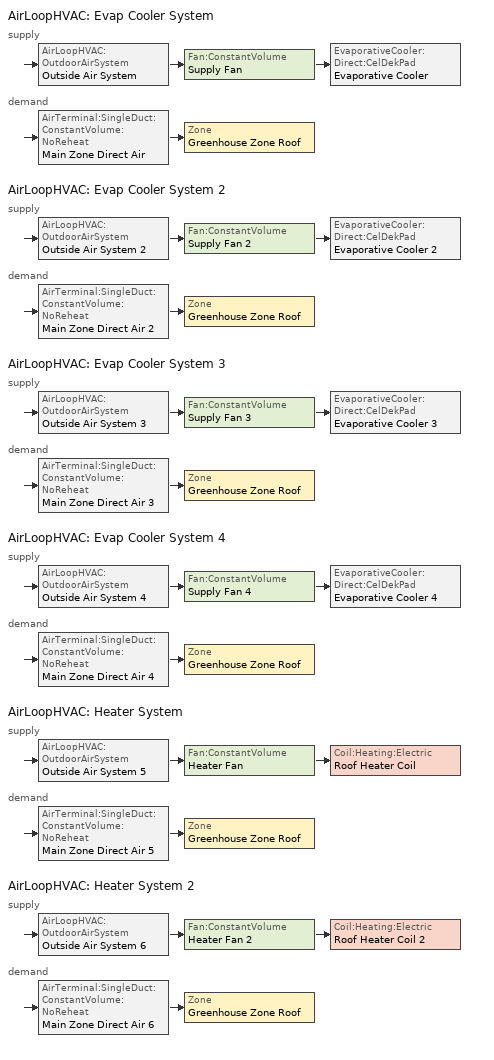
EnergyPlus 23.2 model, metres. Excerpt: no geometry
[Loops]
AirLoopHVAC 'Evap Cooler System'
 supply: AirLoopHVAC:OutdoorAirSystem 'Outside Air System' > Fan:ConstantVolume 'Supply Fan' > EvaporativeCooler:Direct:CelDekPad 'Evaporative Cooler'
 demand: AirTerminal:SingleDuct:ConstantVolume:NoReheat 'Main Zone Direct Air' > Zone 'Greenhouse Zone Roof'
AirLoopHVAC 'Evap Cooler System 2'
 supply: AirLoopHVAC:OutdoorAirSystem 'Outside Air System 2' > Fan:ConstantVolume 'Supply Fan 2' > EvaporativeCooler:Direct:CelDekPad 'Evaporative Cooler 2'
 demand: AirTerminal:SingleDuct:ConstantVolume:NoReheat 'Main Zone Direct Air 2' > Zone 'Greenhouse Zone Roof'
AirLoopHVAC 'Evap Cooler System 3'
 supply: AirLoopHVAC:OutdoorAirSystem 'Outside Air System 3' > Fan:ConstantVolume 'Supply Fan 3' > EvaporativeCooler:Direct:CelDekPad 'Evaporative Cooler 3'
 demand: AirTerminal:SingleDuct:ConstantVolume:NoReheat 'Main Zone Direct Air 3' > Zone 'Greenhouse Zone Roof'
AirLoopHVAC 'Evap Cooler System 4'
 supply: AirLoopHVAC:OutdoorAirSystem 'Outside Air System 4' > Fan:ConstantVolume 'Supply Fan 4' > EvaporativeCooler:Direct:CelDekPad 'Evaporative Cooler 4'
 demand: AirTerminal:SingleDuct:ConstantVolume:NoReheat 'Main Zone Direct Air 4' > Zone 'Greenhouse Zone Roof'
AirLoopHVAC 'Heater System'
 supply: AirLoopHVAC:OutdoorAirSystem 'Outside Air System 5' > Fan:ConstantVolume 'Heater Fan' > Coil:Heating:Electric 'Roof Heater Coil'
 demand: AirTerminal:SingleDuct:ConstantVolume:NoReheat 'Main Zone Direct Air 5' > Zone 'Greenhouse Zone Roof'
AirLoopHVAC 'Heater System 2'
 supply: AirLoopHVAC:OutdoorAirSystem 'Outside Air System 6' > Fan:ConstantVolume 'Heater Fan 2' > Coil:Heating:Electric 'Roof Heater Coil 2'
 demand: AirTerminal:SingleDuct:ConstantVolume:NoReheat 'Main Zone Direct Air 6' > Zone 'Greenhouse Zone Roof'
[Controller:OutdoorAir] Economizer control action type=ModulateFlow; Economizer control type=NoEconomizer; Economizer maximum limit dry bulb temperature=19; Economizer minimum limit dry bulb temperature=4; Lockout type=NoLockout; Maximum outdoor air flow rate=12; Minimum limit type=FixedMinimum; Minimum outdoor air flow rate=2
Outside Air Controller; Outside Air Controller 2; Outside Air Controller 3; Outside Air Controller 4; Outside Air Controller 5
[EvaporativeCooler:Direct:CelDekPad] Availability schedule=AlwaysOn; Control type=CONSTANT; Direct pad area=18; Direct pad depth=0.3; Recirculating water pump power consumption=500
Evaporative Cooler; Evaporative Cooler 2; Evaporative Cooler 3; Evaporative Cooler 4
[Fan:ConstantVolume] Availability schedule=AlwaysOn; Fan total efficiency=0.9; Maximum flow rate=12; Motor efficiency=0.9; Motor in airstream fraction=1; Pressure rise=600
Supply Fan; Supply Fan 2; Supply Fan 3; Supply Fan 4; Heater Fan; Heater Fan 2
[AirLoopHVAC] Design supply air flow rate=12
Evap Cooler System; Evap Cooler System 2; Evap Cooler System 3; Evap Cooler System 4; Heater System; Heater System 2
[AirTerminal:SingleDuct:ConstantVolume:NoReheat] Availability schedule=AlwaysOn; Maximum air flow rate=12
Main Zone Direct Air; Main Zone Direct Air 2; Main Zone Direct Air 3; Main Zone Direct Air 4; Main Zone Direct Air 5; Main Zone Direct Air 6
[Coil:Heating:Electric] Effeciency=0.1; Nominal capacity=100000
Name | Availability schedule
Roof Heater Coil | HeatCoilAvail
Roof Heater Coil 2 | Heat2CoilAvail
[Zone equipment]
Greenhouse Zone Roof: Main Zone Direct Air, Main Zone Direct Air 2, Main Zone Direct Air 3, Main Zone Direct Air 4, Main Zone Direct Air 5, Main Zone Direct Air 6
[SetpointManager:Scheduled] Control variable=Temperature
Name | Schedule | Setpoint node or nodelist
Heat Loop SPM | Heat Loop SP | Supply Outlet Node 5
Heat Loop SPM 2 | Heat Loop SP 2 | Supply Outlet Node 6
[Sizing:Zone]
GREENHOUSE ZONE ROOF: Account for dedicated outdoor air system=No; Cooling design air flow method=DesignDayWithLimit; Cooling design air flow rate=0.0005; Heating design air flow method=DesignDay; Heating design air flow rate=0.0005; Zone cooling design supply air humidity ratio=0.009; Zone cooling design supply air temperature=14; Zone cooling design supply air temperature input method=SupplyAirTemperature; Zone cooling sizing factor=1; Zone heating design supply air humidity ratio=0.004; Zone heating design supply air temperature=50; Zone heating design supply air temperature input method=SupplyAirTemperature; Zone heating sizing factor=1
[Schedule:Constant]
Name | Hourly value
AlwaysOn; HeatCoilAvail; Heat2CoilAvail | 1
Heat Loop SP; Heat Loop SP 2 | 100
